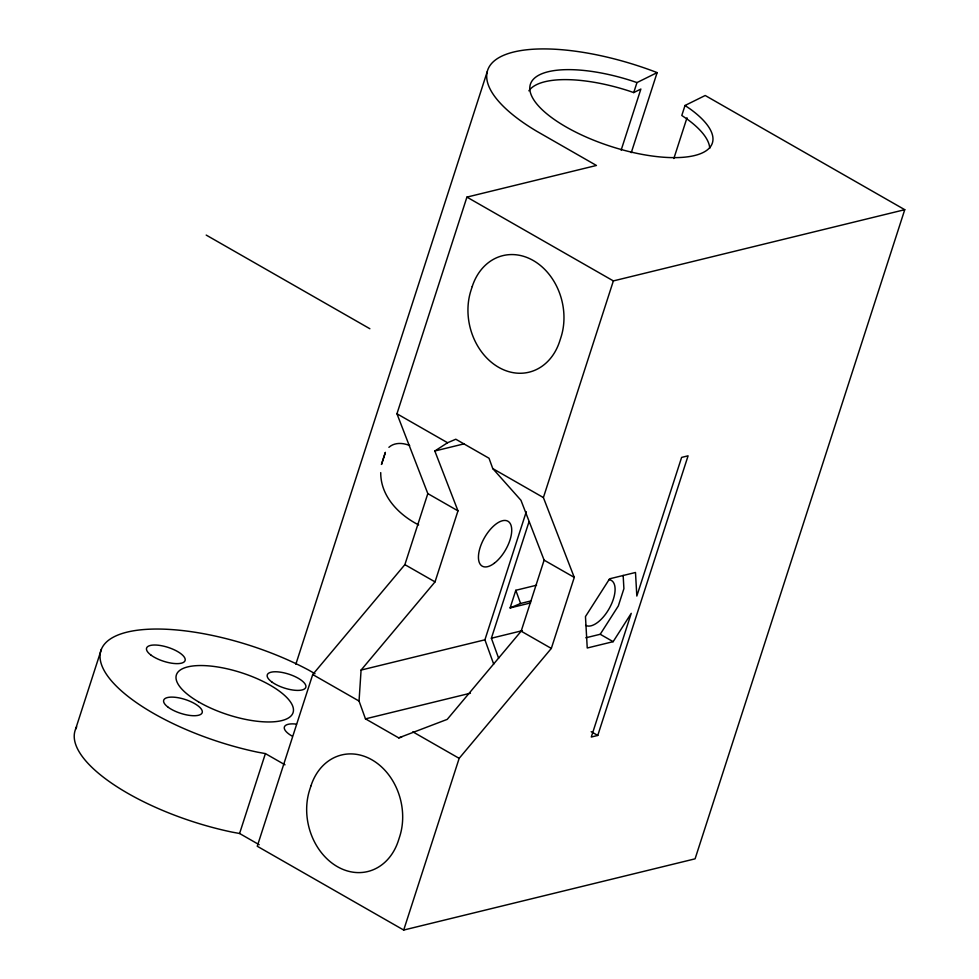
<?xml version="1.0" encoding="UTF-8"?>
<svg xmlns="http://www.w3.org/2000/svg" width="979" height="979" viewBox="0 0 979 979"><rect width="100%" height="100%" fill="white"/><g stroke="black" fill="none" stroke-linecap="round" stroke-linejoin="round"><path stroke-width="1.47" d="M359.048 701.05L361.08 670.077L435.031 581.881L457.976 510.854L434.823 451.001L447.574 442.741L455.798 439.228L489.023 458.245L492.767 468.586L520.963 500.293L544.116 560.147L521.171 631.174L447.232 719.369L398.71 737.872L365.473 718.855L359.048 701.05L312.717 674.543L404.878 564.638L427.823 493.6L396.948 413.762L466.922 197.109L596.431 165.463L536.737 131.259A140.621 50.627 17.9 0 1 501.285 56.39A140.621 50.627 17.9 0 1 656.089 72.201L657.129 72.617L631.271 152.663M75.579 729.184L101.388 649.285M259.19 844.718L239.586 833.496L265.395 753.597L257.82 752.215A140.609 50.614 17.9 0 1 102.844 646.421A140.609 50.614 17.9 0 1 308.752 670.138L315.03 673.723M295.842 664.239L487.175 71.859M312.717 674.543L257.257 846.248L403.703 930.05L695.09 858.828L904.755 209.69L705.21 95.501L685.019 105.487L681.8 115.473L687.221 119.169A95.612 34.424 17.9 0 1 709.738 148.355M528.88 90.814A95.612 34.424 17.9 0 1 629.216 91.023L633.731 92.589L636.962 82.591L657.129 72.617M621.139 150.154L640.866 89.052L633.731 92.589M493.697 664.141L484.911 639.813L526.274 511.748M498.629 658.267L491.385 638.222L528.99 521.807M403.703 930.05L459.163 758.346L551.324 648.428L574.269 577.402L543.394 497.565L613.368 280.912L904.755 209.69M530.594 602.929L510.108 607.935L515.811 590.288L536.553 585.209M673.846 158.512L687.001 117.786M597.765 735.437L688.09 455.81L681.617 457.401L636.827 596.052L635.493 572.482L609.599 578.809L585.466 616.574L587.241 648L613.148 641.673L631.235 613.343L591.292 737.028L597.765 735.437L591.181 731.68M585.834 637.794L600.225 634.27L618.324 605.952L623.904 588.66L623.158 575.395M388.896 447.317C394.598 442.19 403.018 442.765 409.675 445.543M510.108 607.935L520.583 603.468L530.875 600.947M434.823 451.001L464.242 443.805M361.08 670.077L484.911 639.813M491.385 638.222L522.345 630.66M365.473 718.855L470.422 693.205M398.71 737.872L401.659 737.15M239.586 833.496L232.023 832.101A140.609 50.614 17.9 0 1 76.705 726.871M636.962 82.591L632.434 81.037A95.612 34.424 17.9 0 0 530.924 94.204A95.612 34.424 17.9 0 0 660.189 156.946A95.612 34.424 17.9 0 0 690.44 109.183L685.019 105.487M466.922 197.109L613.368 280.912M206.202 235.082L369.866 328.736M396.948 413.762L447.574 442.741M492.767 468.586L543.394 497.565M427.823 493.6L457.976 510.854M544.116 560.147L574.269 577.402M600.225 634.27L613.148 641.673M404.878 564.638L435.031 581.881M521.171 631.174L551.324 648.428M412.844 731.839L459.163 758.346M265.395 753.597L284.999 764.819M418.657 524.915C398.808 514.844 380.574 496.243 380.721 472.624M515.811 590.288L520.583 603.468M291.999 736.037A20.253 7.294 17.9 0 1 284.424 726.834A20.253 7.294 17.9 0 1 296.527 724.13M608.803 579.617A25.87 12.176 -60.2 0 1 610.321 606.478A25.87 12.176 -60.2 0 1 585.613 625.312M385.347 452.469L381.504 464.389L385.347 452.469M310.955 785.868L309.67 789.857A57.932 46.662 76.3 0 0 337.412 866.684A57.932 46.662 76.3 0 0 398.392 840.631L399.677 836.641A57.932 46.662 76.3 0 0 371.934 759.826A57.932 46.662 76.3 0 0 310.955 785.868M472.233 286.529L470.948 290.53A57.932 46.662 76.3 0 0 498.703 367.345A57.932 46.662 76.3 0 0 559.67 341.304L560.967 337.302A57.932 46.662 76.3 0 0 533.212 260.487A57.932 46.662 76.3 0 0 472.233 286.529M198.468 701.808A61.31 22.064 17.9 0 0 292.88 713.14A61.31 22.064 17.9 0 0 212.859 666.307A61.31 22.064 17.9 0 0 198.468 701.808M271.917 682.033A20.253 7.294 17.9 0 0 304.885 688.653A20.253 7.294 17.9 0 0 282.821 672.585A20.253 7.294 17.9 0 0 271.917 682.033M151.194 655.257A20.253 7.294 17.9 0 0 184.174 661.877A20.253 7.294 17.9 0 0 162.098 645.822A20.253 7.294 17.9 0 0 151.194 655.257M168.315 707.352A20.253 7.294 17.9 0 0 201.282 713.972A20.253 7.294 17.9 0 0 179.206 697.917A20.253 7.294 17.9 0 0 168.315 707.352M494.358 563.194A25.87 12.176 -60.2 0 0 509.839 522.97A25.87 12.176 -60.2 0 0 481.044 544.911A25.87 12.176 -60.2 0 0 494.358 563.194"/></g></svg>
